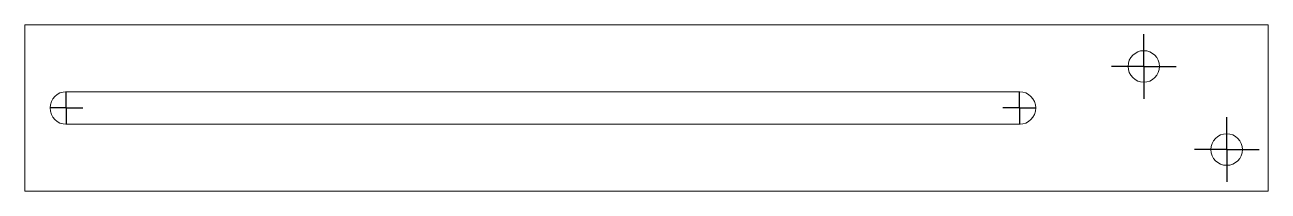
# Model space of a CAD drawing. Extents: x 0.02 to 7.52, y 0.03 to 1.02.
import ezdxf

# ---------------------------------------------------------------- set-up
doc = ezdxf.new("R2010")
doc.units = 0
doc.header["$MEASUREMENT"] = 0

# ---------------------------------------------------------------- blocks, each defined once
blk = doc.blocks.new('SW_CENTERMARK0')
at = {"color": 7, "linetype": 'Continuous'}
for p, q in [((6.77, 0.875), (6.77, 0.97)), ((6.77, 0.775), (6.77, 0.875)), ((6.67, 0.775), (6.575, 0.775)), ((6.77, 0.775), (6.67, 0.775)), ((6.77, 0.775), (6.77, 0.675)), ((6.77, 0.775), (6.87, 0.775)), ((6.87, 0.775), (6.965, 0.775)), ((6.77, 0.675), (6.77, 0.58))]:
    blk.add_line(p, q, dxfattribs=at)
blk = doc.blocks.new('SW_CENTERMARK1')
at = {"color": 7, "linetype": 'Continuous'}
for p, q in [((7.27, 0.375), (7.27, 0.47)), ((7.27, 0.275), (7.27, 0.375)), ((7.17, 0.275), (7.075, 0.275)), ((7.27, 0.275), (7.17, 0.275)), ((7.27, 0.275), (7.27, 0.175)), ((7.27, 0.275), (7.37, 0.275)), ((7.37, 0.275), (7.465, 0.275)), ((7.27, 0.175), (7.27, 0.08))]:
    blk.add_line(p, q, dxfattribs=at)
blk = doc.blocks.new('SW_CENTERMARK2')
at = {"color": 7, "linetype": 'Continuous'}
for q in [(0.27, 0.625), (0.17, 0.525), (0.27, 0.425), (0.37, 0.525)]:
    blk.add_line((0.27, 0.525), q, dxfattribs=at)
blk = doc.blocks.new('SW_CENTERMARK3')
at = {"color": 7, "linetype": 'Continuous'}
for q in [(6.02, 0.625), (5.92, 0.525), (6.02, 0.425), (6.12, 0.525)]:
    blk.add_line((6.02, 0.525), q, dxfattribs=at)

msp = doc.modelspace()

# ---------------------------------------------------------------- linework, layer by layer
at = {"color": 7, "linetype": 'Continuous', "lineweight": 15}
for p, q in [((7.52, 1.025), (0.02, 1.025)), ((0.02, 1.025), (0.02, 0.025)), ((7.52, 0.025), (7.52, 1.025)), ((6.02, 0.623), (0.27, 0.623)), ((0.27, 0.427), (6.02, 0.427)), ((0.02, 0.025), (7.52, 0.025))]:
    msp.add_line(p, q, dxfattribs=at)
for centre in [(6.77, 0.775), (7.27, 0.275)]:
    msp.add_circle(centre, 0.095, dxfattribs=at)
for centre, start, end in [((0.27, 0.525), 90, 270), ((6.02, 0.525), 270, 90)]:
    msp.add_arc(centre, 0.098, start, end, dxfattribs=at)

# ---------------------------------------------------------------- block references
for name in ['SW_CENTERMARK0', 'SW_CENTERMARK2', 'SW_CENTERMARK3', 'SW_CENTERMARK1']:
    msp.add_blockref(name, (0, 0))

doc.saveas('drawing.dxf')
